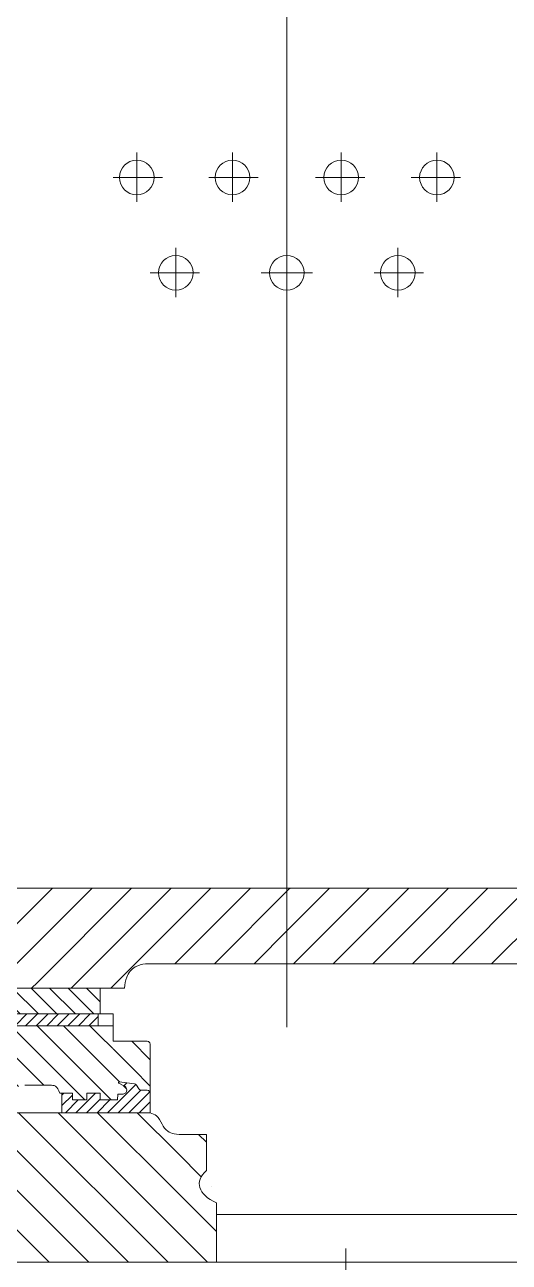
# Model space of a CAD drawing. Extents: x 0 to 420, y 0 to 297.
# Drawn here: x 223.86 to 233.63, y 192.76 to 217.71 of the extents above; entities that cross this region are included whole.
import ezdxf

# ---------------------------------------------------------------- set-up
doc = ezdxf.new("R2010")
doc.units = 0
doc.layers.get('0').update_dxf_attribs({"linetype": 'CONTINUOUS'})
pattern_1 = [(45, (-22278.84894, -14110.3131), (-0.399174438, 0.399174438), [])]
pattern_2 = [(135, (-22278.84894, -14110.3131), (-0.399174438, -0.399174438), [])]
pattern_3 = [(135, (-22278.84894, -14110.3131), (-0.2661162917, -0.2661162917), [])]
pattern_4 = [(45, (-22278.84894, -14110.31309), (-0.1064465167, 0.1064465167), [])]

msp = doc.modelspace()

# ---------------------------------------------------------------- hatches: boundary and pattern name
at = {"lineweight": 0, "ltscale": 0.0007}
h = msp.add_hatch(dxfattribs=at)
h.set_pattern_fill('ANSI31', color=256, scale=0.177801, style=0)
h.set_pattern_definition(pattern_1)
h.paths.add_polyline_path([(238.759, 200.547), (235.687, 200.547), (235.612, 200.302), (229.19, 200.302), (229.19, 198.779), (237.518, 198.779, -0.861773), (237.591, 197.815), (237.515, 196.713), (238.759, 196.713)])
h.paths.add_polyline_path([(241.802, 198.954), (242.029, 198.954), (245.438, 198.954), (245.438, 199.456), (246.022, 199.456), (246.022, 198.954), (246.613, 198.954), (246.613, 201.952), (246.613, 202.211), (247.117, 202.211), (247.117, 201.618), (247.501, 201.618), (247.501, 202.375, 0.414214), (246.79, 203.087), (245.347, 203.087, 0.326454), (245.07, 202.714), (244.922, 201.189, -0.386197), (244.214, 200.547), (238.759, 200.547), (238.759, 196.713), (239.827, 196.713), (239.616, 197.845), (241.384, 197.845), (241.802, 197.845)])
h = msp.add_hatch(dxfattribs=at)
h.set_pattern_fill('ANSI31', color=256, scale=0.177801, style=0)
h.set_pattern_definition(pattern_1)
edge = h.paths.add_edge_path()
edge.add_line((219.775, 199.051), (219.775, 198.061))
edge.add_line((219.775, 198.061), (220.452, 198.061))
edge.add_line((220.452, 198.061), (220.452, 198.304))
edge.add_ellipse((221.4, 198.304), major_axis=(-0.948, 0), ratio=0.618233, start_angle=179.02, end_angle=360, ccw=False)
edge.add_line((222.348, 198.287), (224.119, 198.287))
edge.add_line((224.119, 198.287), (224.119, 200.302))
edge.add_line((224.119, 200.302), (222.684, 200.302))
edge.add_line((222.684, 200.302), (222.61, 200.547))
edge.add_line((222.61, 200.547), (219.476, 200.547))
edge.add_arc((219.476, 201.495), 0.948, 186.9515, 270, ccw=False)
edge.add_line((218.535, 201.38), (216.838, 201.38))
edge.add_line((216.838, 201.38), (216.838, 199.813))
edge.add_line((216.838, 199.813), (217.84, 199.813))
edge.add_line((217.84, 199.813), (217.84, 199.051))
edge.add_line((217.84, 199.051), (219.775, 199.051))
h = msp.add_hatch(dxfattribs=at)
h.set_pattern_fill('ANSI31', color=256, scale=0.177801, style=0)
h.set_pattern_definition(pattern_1)
edge = h.paths.add_edge_path()
edge.add_line((227.068, 200.302), (224.119, 200.302))
edge.add_line((224.119, 200.302), (224.119, 198.287))
edge.add_line((224.119, 198.287), (225.387, 198.287))
edge.add_line((225.387, 198.287), (225.877, 198.287))
edge.add_spline(control_points=[(225.877, 198.287), (225.885, 198.363), (225.903, 198.528), (226.066, 198.732), (226.227, 198.764), (226.299, 198.779)], knot_values=[0, 0, 0, 0, 0.001913, 0.004173, 0.005981, 0.005981, 0.005981, 0.005981], degree=3, periodic=0)
edge.add_line((226.299, 198.779), (227.1, 198.779))
edge.add_line((227.1, 198.779), (227.068, 200.302))
h = msp.add_hatch(dxfattribs=at)
h.set_pattern_fill('ANSI31', color=256, scale=0.177801, style=0)
h.set_pattern_definition(pattern_1)
h.paths.add_polyline_path([(229.148, 200.302), (227.263, 200.302), (227.263, 198.779), (229.148, 198.779)])
h.paths.add_polyline_path([(229.19, 200.302), (229.148, 200.302), (229.148, 198.779), (229.19, 198.779)])
h.paths.add_polyline_path([(227.263, 200.302), (227.079, 200.302), (227.079, 198.779), (227.111, 198.779), (227.263, 198.779)])
h = msp.add_hatch(dxfattribs=at)
h.set_pattern_fill('ANSI31', color=256, scale=0.177801, angle=90, style=0)
h.set_pattern_definition(pattern_2)
edge = h.paths.add_edge_path()
edge.add_spline(control_points=[(226.963, 195.338), (226.935, 195.34), (226.859, 195.348), (226.724, 195.395), (226.628, 195.548), (226.551, 195.715), (226.44, 195.757), (226.394, 195.774)], knot_values=[0, 0, 0, 0, 0.000705, 0.001916, 0.003453, 0.005136, 0.006346, 0.006346, 0.006346, 0.006346], degree=3, periodic=0)
edge.add_line((226.394, 195.774), (220.654, 195.774))
edge.add_spline(control_points=[(220.654, 195.774), (220.611, 195.776), (220.536, 195.78), (220.475, 195.869), (220.462, 195.925), (220.456, 195.954)], knot_values=[0, 0, 0, 0, 0.001037, 0.00178, 0.002513, 0.002513, 0.002513, 0.002513], degree=3, periodic=0)
edge.add_line((220.456, 195.954), (220.383, 196.363))
edge.add_arc((220.325, 196.352), 0.0593, 10.0588, 148.9152)
edge.add_spline(control_points=[(220.274, 196.383), (220.262, 196.353), (220.234, 196.289), (220.218, 196.168), (220.16, 196.03), (220.07, 195.977), (220.025, 195.95)], knot_values=[0, 0, 0, 0, 0.000804, 0.001767, 0.003092, 0.004375, 0.004375, 0.004375, 0.004375], degree=3, periodic=0)
edge.add_arc((219.935, 196.114), 0.186, 280.0913, 298.8352, ccw=False)
edge.add_line((219.968, 195.93), (219.426, 195.93))
edge.add_arc((219.426, 195.989), 0.0593, 206.5872, 270, ccw=False)
edge.add_line((219.373, 195.963), (219.263, 196.182))
edge.add_arc((219.21, 196.155), 0.0593, 26.5872, 150.276)
edge.add_line((219.159, 196.184), (219.03, 195.96))
edge.add_arc((218.979, 195.989), 0.0593, 270, 330.276, ccw=False)
edge.add_line((218.979, 195.93), (217.828, 195.93))
edge.add_line((217.828, 195.93), (217.653, 195.93))
edge.add_spline(control_points=[(217.653, 195.93), (217.6, 195.989), (217.453, 196.15), (217.383, 196.532), (217.645, 196.776), (217.772, 196.927), (217.828, 196.994)], knot_values=[0, 0, 0, 0, 0.002027, 0.00552, 0.008311, 0.010553, 0.010553, 0.010553, 0.010553], degree=3, periodic=0)
edge.add_line((217.828, 196.994), (217.828, 197.312))
edge.add_line((217.828, 197.312), (213.539, 197.312))
edge.add_line((213.539, 197.312), (213.539, 197.313))
edge.add_line((213.539, 197.313), (213.33, 197.313))
edge.add_line((213.33, 197.313), (212.599, 198.548))
edge.add_line((212.599, 198.548), (212.599, 199.267))
edge.add_line((212.599, 199.267), (212.599, 199.632))
edge.add_line((212.599, 199.632), (210.915, 199.632))
edge.add_line((210.915, 199.632), (210.915, 192.759))
edge.add_line((210.915, 192.759), (226.963, 192.759))
edge.add_line((226.963, 192.759), (226.963, 195.338))
h = msp.add_hatch(dxfattribs=at)
h.set_pattern_fill('ANSI31', color=256, scale=0.082974, angle=90, style=0)
h.set_pattern_definition([(135, (-22278.84894, -14110.3131), (-0.1862814042, -0.1862814042), [])])
h.paths.add_polyline_path([(224.119, 198.287), (222.805, 198.287), (222.805, 197.765), (222.847, 197.765), (224.119, 197.765)])
h.paths.add_polyline_path([(225.387, 198.287), (224.119, 198.287), (224.119, 197.765), (225.345, 197.765), (225.387, 197.765)])
h = msp.add_hatch(dxfattribs=at)
h.set_pattern_fill('ANSI31', color=256, scale=0.047414, style=0)
h.set_pattern_definition(pattern_4)
h.paths.add_polyline_path([(222.847, 197.765), (222.847, 197.526), (224.119, 197.526), (224.119, 197.765)])
h.paths.add_polyline_path([(224.119, 197.765), (224.119, 197.526), (225.345, 197.526), (225.345, 197.765)])
h = msp.add_hatch(dxfattribs=at)
h.set_pattern_fill('ANSI31', color=256, scale=0.118534, angle=90, style=0)
h.set_pattern_definition(pattern_3)
edge = h.paths.add_edge_path()
edge.add_line((222.847, 197.526), (222.549, 197.526))
edge.add_line((222.549, 197.526), (222.549, 197.341))
edge.add_arc((222.49, 197.341), 0.0593, -90, 0, ccw=False)
edge.add_line((222.49, 197.281), (221.903, 197.281))
edge.add_arc((221.903, 197.222), 0.0593, 90, 180)
edge.add_line((221.844, 197.222), (221.844, 196.168))
edge.add_arc((221.903, 196.168), 0.0593, 90, 180, ccw=False)
edge.add_line((221.903, 196.228), (222.021, 196.228))
edge.add_arc((222.021, 196.287), 0.0593, 270, 327.9699)
edge.add_line((222.071, 196.256), (222.12, 196.333))
edge.add_arc((222.17, 196.301), 0.0593, 96.3341, 147.9699, ccw=False)
edge.add_line((222.163, 196.36), (222.472, 196.394))
edge.add_arc((222.472, 196.382), 0.0122, -63.1944, 86.9792, ccw=False)
edge.add_line((222.477, 196.371), (222.386, 196.32))
edge.add_arc((222.403, 196.235), 0.0866, 100.9486, 261.9219)
edge.add_line((222.39, 196.149), (222.499, 196.149))
edge.add_line((222.499, 196.149), (222.505, 196.032))
edge.add_line((222.505, 196.032), (222.852, 196.032))
edge.add_line((222.852, 196.032), (222.852, 196.171))
edge.add_line((222.852, 196.171), (223.121, 196.171))
edge.add_line((223.121, 196.171), (223.121, 196.032))
edge.add_line((223.121, 196.032), (223.41, 196.032))
edge.add_line((223.41, 196.032), (223.41, 196.097))
edge.add_line((223.41, 196.097), (223.41, 196.171))
edge.add_line((223.41, 196.171), (223.669, 196.171))
edge.add_spline(control_points=[(223.669, 196.171), (223.69, 196.228), (223.725, 196.325), (223.824, 196.329), (223.865, 196.33)], knot_values=[0, 0, 0, 0, 0.00137, 0.002323, 0.002323, 0.002323, 0.002323], degree=3, periodic=0)
edge.add_line((223.865, 196.33), (224.119, 196.33))
edge.add_line((224.119, 196.33), (224.119, 197.526))
edge.add_line((224.119, 197.526), (222.847, 197.526))
h = msp.add_hatch(dxfattribs=at)
h.set_pattern_fill('ANSI31', color=256, scale=0.118534, angle=90, style=0)
h.set_pattern_definition(pattern_3)
edge = h.paths.add_edge_path()
edge.add_line((224.712, 197.526), (224.119, 197.526))
edge.add_line((224.119, 197.526), (224.119, 196.33))
edge.add_line((224.119, 196.33), (224.373, 196.33))
edge.add_line((224.569, 196.171), (224.712, 196.171))
edge.add_line((224.712, 196.171), (224.712, 197.526))
h = msp.add_hatch(dxfattribs=at)
h.set_pattern_fill('ANSI31', color=256, scale=0.118534, angle=90, style=0)
h.set_pattern_definition(pattern_3)
h.paths.add_polyline_path([(225.644, 197.526), (224.712, 197.526), (224.712, 197.345), (225.644, 197.345)])
h = msp.add_hatch(dxfattribs=at)
h.set_pattern_fill('ANSI31', color=256, scale=0.118534, angle=90, style=0)
h.set_pattern_definition(pattern_3)
h.paths.add_polyline_path([(225.639, 197.345), (224.712, 197.345), (224.712, 196.736), (225.639, 196.682)])
h = msp.add_hatch(dxfattribs=at)
h.set_pattern_fill('ANSI31', color=256, scale=0.118534, angle=90, style=0)
h.set_pattern_definition(pattern_3)
h.paths.add_polyline_path([(226.394, 197.217), (225.644, 197.217), (225.644, 196.681), (226.394, 196.637)])
h = msp.add_hatch(dxfattribs=at)
h.set_pattern_fill('ANSI31', color=256, scale=0.118534, angle=90, style=0)
h.set_pattern_definition(pattern_3)
h.paths.add_polyline_path([(226.394, 196.637), (224.712, 196.736), (224.712, 196.171), (224.827, 196.171), (224.827, 196.097), (224.827, 196.032), (225.117, 196.032), (225.117, 196.171), (225.385, 196.171), (225.385, 196.032), (225.732, 196.032), (225.739, 196.149), (225.847, 196.149, 0.846363), (225.851, 196.32), (225.76, 196.371, -0.907408), (225.769, 196.394), (226.074, 196.36, -0.229195), (226.118, 196.333), (226.166, 196.256, 0.258477), (226.216, 196.228), (226.334, 196.228, -0.414214), (226.394, 196.168)])
h = msp.add_hatch(dxfattribs=at)
h.set_pattern_fill('ANSI31', color=256, scale=0.047414, style=0)
h.set_pattern_definition(pattern_4)
h.paths.add_polyline_path([(225.385, 196.032), (225.385, 196.171), (225.117, 196.171), (225.117, 196.032), (224.827, 196.032), (224.827, 196.097), (224.827, 196.171), (224.615, 196.171), (224.615, 196.097), (224.615, 195.774), (226.394, 195.774), (226.394, 196.168, 0.414214), (226.334, 196.228), (226.216, 196.228, -0.258477), (226.166, 196.256), (226.118, 196.333, 0.229195), (226.074, 196.36), (225.765, 196.394, 0.730809), (225.759, 196.372), (225.851, 196.32, -0.846363), (225.847, 196.149), (225.739, 196.149), (225.732, 196.032)])
h = msp.add_hatch(dxfattribs=at)
h.set_pattern_fill('ANSI31', color=256, scale=0.177801, angle=90, style=0)
h.set_pattern_definition(pattern_2)
edge = h.paths.add_edge_path()
edge.add_line((227.263, 195.337), (227.071, 195.337))
edge.add_spline(control_points=[(227.071, 195.337), (227.035, 195.337), (226.999, 195.336), (226.963, 195.338)], knot_values=[0.006346, 0.006346, 0.006346, 0.006346, 0.007262, 0.007262, 0.007262, 0.007262], degree=3, periodic=0)
edge.add_line((226.963, 195.338), (226.963, 192.759))
edge.add_line((226.963, 192.759), (227.263, 192.759))
edge.add_line((227.263, 192.759), (227.263, 195.337))
edge = h.paths.add_edge_path()
edge.add_line((227.526, 195.337), (227.263, 195.337))
edge.add_line((227.263, 195.337), (227.263, 192.759))
edge.add_line((227.263, 192.759), (227.728, 192.759))
edge.add_line((227.728, 192.759), (227.728, 193.958))
edge.add_ellipse((228.455, 194.343), major_axis=(-1.071, 0), ratio=0.490093, start_angle=344.3326, end_angle=387.903, ccw=False)
edge.add_line((227.526, 194.603), (227.526, 195.337))

# ---------------------------------------------------------------- linework, layer by layer
for p, q in [((229.148, 212.734), (229.148, 237.085)), ((226.122, 214.143), (226.122, 215.138)), ((228.052, 214.143), (228.052, 215.138)), ((230.245, 214.143), (230.245, 215.138)), ((232.175, 214.143), (232.175, 215.138)), ((225.644, 214.632), (226.64, 214.632)), ((227.574, 214.632), (228.57, 214.632)), ((230.723, 214.632), (229.727, 214.632)), ((232.653, 214.632), (231.657, 214.632)), ((226.909, 212.22), (226.909, 213.215)), ((229.148, 212.22), (229.148, 213.215)), ((229.148, 212.22), (229.148, 213.215)), ((231.387, 212.22), (231.387, 213.215)), ((227.387, 212.709), (226.391, 212.709)), ((229.626, 212.709), (228.63, 212.709)), ((228.67, 212.709), (229.666, 212.709)), ((229.148, 212.734), (229.148, 197.496)), ((230.909, 212.709), (231.905, 212.709)), ((222.684, 200.302), (227.112, 200.302)), ((235.612, 200.302), (226.646, 200.302)), ((226.299, 198.779), (227.111, 198.779)), ((227.111, 198.779), (237.518, 198.779)), ((225.387, 198.287), (222.348, 198.287)), ((225.387, 198.287), (225.877, 198.287)), ((225.387, 197.765), (225.387, 198.287)), ((225.644, 197.765), (222.549, 197.765)), ((225.345, 197.765), (225.387, 197.765)), ((225.345, 197.526), (225.345, 197.765)), ((225.644, 197.526), (225.644, 197.765)), ((222.847, 197.526), (225.345, 197.526)), ((225.644, 197.526), (225.345, 197.526)), ((225.644, 197.217), (225.644, 197.526)), ((226.334, 197.217), (225.644, 197.217)), ((226.394, 195.774), (226.394, 197.158)), ((225.851, 196.32), (225.76, 196.371)), ((226.074, 196.36), (225.765, 196.394)), ((223.865, 196.33), (224.373, 196.33)), ((224.827, 196.171), (224.569, 196.171)), ((224.615, 196.097), (224.615, 196.171)), ((224.827, 196.097), (224.827, 196.171)), ((225.385, 196.171), (225.117, 196.171)), ((225.117, 196.171), (225.117, 196.032)), ((225.385, 196.032), (225.385, 196.171)), ((225.739, 196.149), (225.732, 196.032)), ((225.847, 196.149), (225.739, 196.149)), ((226.166, 196.256), (226.118, 196.333)), ((226.334, 196.228), (226.216, 196.228)), ((226.394, 196.168), (226.394, 195.774)), ((224.615, 196.097), (224.615, 195.774)), ((224.827, 196.032), (224.827, 196.097)), ((225.117, 196.032), (224.827, 196.032)), ((225.385, 196.032), (225.732, 196.032)), ((220.654, 195.774), (226.394, 195.774)), ((227.071, 195.337), (227.526, 195.337)), ((227.526, 195.337), (227.526, 194.603)), ((227.728, 193.958), (227.728, 192.759)), ((232.658, 193.724), (227.728, 193.724)), ((235.158, 193.724), (232.658, 193.724)), ((230.34, 183.743), (230.34, 193.037)), ((108.426, 192.759), (235.158, 192.759)), ((232.499, 192.759), (226.212, 192.759))]:
    msp.add_line(p, q, dxfattribs=at)
for centre in [(226.122, 214.632), (228.052, 214.632), (230.245, 214.632), (232.175, 214.632), (226.909, 212.709), (229.148, 212.709), (229.148, 212.709), (231.387, 212.709)]:
    msp.add_circle(centre, 0.349, dxfattribs=at)
for centre, radius, start, end in [((226.334, 197.158), 0.0593, 0, 90), ((225.766, 196.382), 0.0122, 93.0208, 243.1944), ((225.835, 196.235), 0.0866, 278.0781, 79.0514), ((226.068, 196.301), 0.0593, 32.0301, 83.6659), ((226.216, 196.287), 0.0593, 212.0301, 270), ((226.334, 196.168), 0.0593, 0, 90)]:
    msp.add_arc(centre, radius, start, end, dxfattribs=at)
msp.add_ellipse((228.455, 194.343), major_axis=(-1.071, 0), ratio=0.490093, start_param=5.763394, end_param=7.107251, dxfattribs=at)
for points, knots in [([(225.877, 198.287), (225.885, 198.363), (225.903, 198.528), (226.066, 198.732), (226.227, 198.764), (226.299, 198.779)], [0, 0, 0, 0, 0.2268139, 0.4946619, 0.708948, 0.708948, 0.708948, 0.708948]), ([(224.569, 196.171), (224.548, 196.228), (224.513, 196.325), (224.414, 196.329), (224.373, 196.33)], [0, 0, 0, 0, 0.1623377, 0.2753426, 0.2753426, 0.2753426, 0.2753426]), ([(226.394, 195.774), (226.44, 195.757), (226.551, 195.715), (226.628, 195.548), (226.724, 195.395), (226.895, 195.335), (227.007, 195.337), (227.071, 195.337)], [0, 0, 0, 0, 0.1433614, 0.3428378, 0.5250747, 0.6685955, 0.8608051, 0.8608051, 0.8608051, 0.8608051])]:
    msp.add_open_spline(points, degree=3, knots=knots, dxfattribs=at)

doc.saveas('drawing.dxf')
